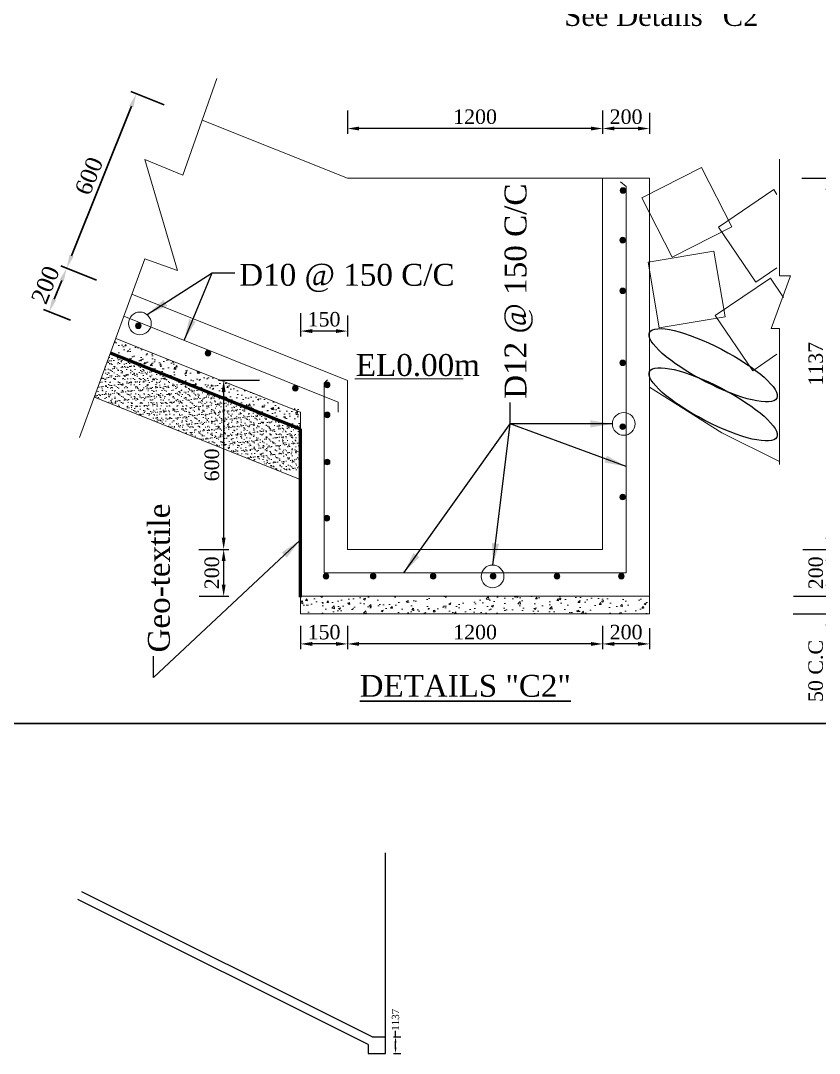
# Model space of a CAD drawing. Header units: metres. Extents: x -1354 to 3686, y -9962 to -7697.
# Drawn here: x 1505.1 to 1560.1, y -9069.9 to -8998.7 of the extents above; entities that cross this region are included whole.
import ezdxf

# ---------------------------------------------------------------- set-up
doc = ezdxf.new("R2010")
doc.units = ezdxf.units.M
doc.layers.add('Blocks', color=11, linetype='Continuous', lineweight=9)
doc.layers.add('LINE', color=7, linetype='Continuous')
doc.styles.get("Standard").update_dxf_attribs({"font": 'times.ttf'})
doc.dimstyles.get("Standard").update_dxf_attribs({"dimtxt": 0.5, "dimasz": 0.4075, "dimexe": 0.364, "dimexo": 0.219, "dimgap": 0.09, "dimtad": 0, "dimdec": 0, "dimlfac": 1000, "dimzin": 0, "dimdsep": 46, "dimtxsty": 'Standard', "dimcen": 0.09, "dimadec": 0, "dimazin": 0, "dimtfac": 1, "dimtdec": 0, "dimtofl": 0, "dimtmove": 0, "dimatfit": 3, "dimfxl": 1, "dimtolj": 1, "dimtzin": 0, "dimarcsym": 0})
pattern_1 = [(50, (1580.4114, -9414.1174), (1.09994, -0.0962322), [0.1150144, -1.265158]), (355, (1580.4114, -9414.1174), (-0.2127786, 1.1535045), [0.0920115, -1.0121265]), (100.451, (1580.5031, -9414.1254), (0.8871654, 1.057267), [0.097747, -1.0752184]), (46.1842, (1580.4114, -9413.8107), (1.6366397, -0.2538306), [0.1725216, -1.897737]), (96.6356, (1580.5478, -9413.8319), (1.433328, 1.493832), [0.146621, -1.6128276]), (351.184, (1580.4114, -9413.8107), (1.43333, 1.493829), [0.138017, -1.51819]), (21, (1580.56475, -9413.8874), (0.9153748, -0.617428), [0.1150144, -1.265158]), (326, (1580.5647, -9413.8874), (0.3731297, 1.112035), [0.0920115, -1.0121265]), (71.4514, (1580.641, -9413.9388), (1.288502, 0.4946093), [0.097747, -1.0752184]), (37.5, (1580.4114, -9414.1174), (0.01864744, 0.51050105), [0, -0.9998583, 0, -1.02746175, 0, -1.0159603]), (7.5, (1580.4114, -9414.1174), (0.4034237, 0.6048402), [0, -0.58580655, 0, -0.9768554, 0, -0.3872151]), (327.5, (1580.0694, -9414.1174), (0.8186282, -0.0345873), [0, -0.3833813, 0, -1.1961495, 0, -1.5871984]), (317.5, (1579.9161, -9414.1174), (0.8943299, 0.1535124), [0, -0.4983956, 0, -0.794366, 0, -1.1271409])]
pattern_2 = [(37.5, (1580.4114, -9414.1174), (-0.01380027, 0.42211892), [0, -0.332994, 0, -0.3724275, 0, -0.35599687]), (7.5, (1580.4114, -9414.1174), (0.3877138, 0.61826165), [0, -0.1796415, 0, -0.30013275, 0, -0.11501438]), (327.5, (1580.14193, -9414.1174), (0.68223092, 0.00123957), [0, -0.1095375, 0, -0.394335, 0, -0.51482625]), (317.5, (1580.14193, -9414.1174), (0.6585674, 0.1922765), [0, -0.05476875, 0, -0.2585085, 0, -0.29575125])]
pattern_3 = [(50, (1591.0761, -9539.3468), (1.4665866, -0.1283096), [0.1533525, -1.6868775]), (355, (1591.0761, -9539.3468), (-0.2837047, 1.538006), [0.122682, -1.349502]), (100.451, (1591.1983, -9539.3575), (1.182887, 1.4096893), [0.1303295, -1.4336245]), (46.1842, (1591.076, -9538.9378), (2.182186, -0.338441), [0.230029, -2.530316]), (96.6356, (1591.258, -9538.966), (1.911104, 1.991776), [0.195494, -2.150437]), (351.184, (1591.076, -9538.9378), (1.911107, 1.991772), [0.184023, -2.024253]), (21, (1591.2806, -9539.0401), (1.2204998, -0.8232374), [0.1533525, -1.6868775]), (326, (1591.2806, -9539.04), (0.4975063, 1.482713), [0.122682, -1.349502]), (71.4514, (1591.3823, -9539.1087), (1.7180028, 0.659479), [0.1303295, -1.4336245]), (37.5, (1591.0761, -9539.3468), (0.02486326, 0.68066806), [0, -1.3331444, 0, -1.369949, 0, -1.3546137]), (7.5, (1591.0761, -9539.3468), (0.5378983, 0.8064536), [0, -0.7810754, 0, -1.3024739, 0, -0.5162867]), (327.5, (1590.6201, -9539.3468), (1.0915043, -0.0461164), [0, -0.511175, 0, -1.594866, 0, -2.1162645]), (317.5, (1590.4156, -9539.3468), (1.19244, 0.2046833), [0, -0.6645275, 0, -1.0591546, 0, -1.5028545])]

# ---------------------------------------------------------------- blocks, each defined once
blk = doc.blocks.new('*D231')
at = {"layer": 'Blocks', "color": 0, "lineweight": -2, "ltscale": 0.5}
for p, q in [((1527.598, -9040.471), (1527.598, -9042.077)), ((1544.383, -9041.713), (1528.398, -9041.713)), ((1545.183, -9041.618), (1545.183, -9042.077))]:
    blk.add_line(p, q, dxfattribs=at)
at = {"layer": 'Blocks', "color": 0, "lineweight": -3, "ltscale": 0.5}
for points in [[(1528.398, -9041.58), (1528.398, -9041.847), (1527.598, -9041.713)], [(1544.383, -9041.58), (1544.383, -9041.847), (1545.183, -9041.713)]]:
    blk.add_solid(points, dxfattribs=at)
at = {"layer": 'Defpoints', "color": 0, "lineweight": -3, "ltscale": 0.5}
for p in [(1527.598, -9040.252), (1527.598, -9041.713), (1545.183, -9041.399)]:
    blk.add_point(p, dxfattribs=at)
at = {"layer": 'Blocks', "color": 0, "lineweight": 30, "ltscale": 0.5, "insert": (1536.39, -9040.905), "char_height": 1, "attachment_point": 5}
blk.add_mtext('\\A1;1200', dxfattribs=at)
blk = doc.blocks.new('*D232')
at = {"layer": 'Blocks', "color": 0, "lineweight": -2, "ltscale": 0.5}
for p, q in [((1545.183, -9040.471), (1545.183, -9042.077)), ((1548.417, -9040.635), (1548.417, -9042.077)), ((1547.617, -9041.713), (1545.983, -9041.713))]:
    blk.add_line(p, q, dxfattribs=at)
at = {"layer": 'Blocks', "color": 0, "lineweight": -3, "ltscale": 0.5}
for points in [[(1545.983, -9041.58), (1545.983, -9041.847), (1545.183, -9041.713)], [(1547.617, -9041.58), (1547.617, -9041.847), (1548.417, -9041.713)]]:
    blk.add_solid(points, dxfattribs=at)
at = {"layer": 'Defpoints', "color": 0, "lineweight": -3, "ltscale": 0.5}
for p in [(1545.183, -9040.252), (1548.417, -9040.416), (1545.183, -9041.713)]:
    blk.add_point(p, dxfattribs=at)
at = {"layer": 'Blocks', "color": 0, "lineweight": 30, "ltscale": 0.5, "insert": (1546.8, -9040.905), "char_height": 1, "attachment_point": 5}
blk.add_mtext('\\A1;200', dxfattribs=at)
blk = doc.blocks.new('*D233')
at = {"layer": 'Blocks', "color": 0, "lineweight": -2, "ltscale": 0.5}
for p, q in [((1524.363, -9040.471), (1524.363, -9042.077)), ((1527.598, -9040.635), (1527.598, -9042.077)), ((1526.798, -9041.713), (1525.163, -9041.713))]:
    blk.add_line(p, q, dxfattribs=at)
at = {"layer": 'Blocks', "color": 0, "lineweight": -3, "ltscale": 0.5}
for points in [[(1525.163, -9041.58), (1525.163, -9041.847), (1524.363, -9041.713)], [(1526.798, -9041.58), (1526.798, -9041.847), (1527.598, -9041.713)]]:
    blk.add_solid(points, dxfattribs=at)
at = {"layer": 'Defpoints', "color": 0, "lineweight": -3, "ltscale": 0.5}
for p in [(1524.363, -9040.252), (1527.598, -9040.416), (1524.363, -9041.713)]:
    blk.add_point(p, dxfattribs=at)
at = {"layer": 'Blocks', "color": 0, "lineweight": 30, "ltscale": 0.5, "insert": (1525.98, -9040.905), "char_height": 1, "attachment_point": 5}
blk.add_mtext('\\A1;150', dxfattribs=at)
blk = doc.blocks.new('*D234')
at = {"layer": 'Blocks', "color": 0, "lineweight": -2, "ltscale": 0.5}
for p, q in [((1517.35, -9035.195), (1519.427, -9035.195)), ((1519.063, -9035.995), (1519.063, -9037.629)), ((1517.379, -9038.429), (1519.427, -9038.429))]:
    blk.add_line(p, q, dxfattribs=at)
at = {"layer": 'Blocks', "color": 0, "lineweight": -3, "ltscale": 0.5}
for points in [[(1518.93, -9035.995), (1519.196, -9035.995), (1519.063, -9035.195)], [(1518.93, -9037.629), (1519.196, -9037.629), (1519.063, -9038.429)]]:
    blk.add_solid(points, dxfattribs=at)
at = {"layer": 'Defpoints', "color": 0, "lineweight": -3, "ltscale": 0.5}
for p in [(1517.131, -9035.195), (1517.16, -9038.429), (1519.063, -9038.429)]:
    blk.add_point(p, dxfattribs=at)
at = {"layer": 'Blocks', "color": 0, "lineweight": 30, "ltscale": 0.5, "insert": (1518.254, -9036.812), "char_height": 1, "attachment_point": 5, "rotation": 90}
blk.add_mtext('\\A1;200', dxfattribs=at)
blk = doc.blocks.new('*D235')
at = {"layer": 'Blocks', "color": 0, "lineweight": -2, "ltscale": 0.5}
for p, q in [((1521.532, -9023.551), (1518.699, -9023.551)), ((1519.063, -9024.351), (1519.063, -9034.395)), ((1517.35, -9035.195), (1519.427, -9035.195))]:
    blk.add_line(p, q, dxfattribs=at)
at = {"layer": 'Blocks', "color": 0, "lineweight": -3, "ltscale": 0.5}
for points in [[(1518.93, -9024.351), (1519.196, -9024.351), (1519.063, -9023.551)], [(1518.93, -9034.395), (1519.196, -9034.395), (1519.063, -9035.195)]]:
    blk.add_solid(points, dxfattribs=at)
at = {"layer": 'Defpoints', "color": 0, "lineweight": -3, "ltscale": 0.5}
for p in [(1521.751, -9023.551), (1517.131, -9035.195), (1519.063, -9035.195)]:
    blk.add_point(p, dxfattribs=at)
at = {"layer": 'Blocks', "color": 0, "lineweight": 30, "ltscale": 0.5, "insert": (1518.254, -9029.373), "char_height": 1, "attachment_point": 5, "rotation": 90}
blk.add_mtext('\\A1;600', dxfattribs=at)
blk = doc.blocks.new('*D236')
at = {"layer": 'Blocks', "color": 0, "lineweight": -2, "ltscale": 0.5}
for p, q in [((1527.598, -9004.942), (1527.598, -9006.549)), ((1544.383, -9006.185), (1528.398, -9006.185)), ((1545.183, -9006.09), (1545.183, -9006.549))]:
    blk.add_line(p, q, dxfattribs=at)
at = {"layer": 'Blocks', "color": 0, "lineweight": -3, "ltscale": 0.5}
for points in [[(1528.398, -9006.052), (1528.398, -9006.318), (1527.598, -9006.185)], [(1544.383, -9006.052), (1544.383, -9006.318), (1545.183, -9006.185)]]:
    blk.add_solid(points, dxfattribs=at)
at = {"layer": 'Defpoints', "color": 0, "lineweight": -3, "ltscale": 0.5}
for p in [(1527.598, -9004.723), (1527.598, -9006.185), (1545.183, -9005.871)]:
    blk.add_point(p, dxfattribs=at)
at = {"layer": 'Blocks', "color": 0, "lineweight": 30, "ltscale": 0.5, "insert": (1536.39, -9005.376), "char_height": 1, "attachment_point": 5}
blk.add_mtext('\\A1;1200', dxfattribs=at)
blk = doc.blocks.new('*D237')
at = {"layer": 'Blocks', "color": 0, "lineweight": -2, "ltscale": 0.5}
for p, q in [((1545.183, -9004.942), (1545.183, -9006.549)), ((1548.417, -9005.106), (1548.417, -9006.549)), ((1547.617, -9006.185), (1545.983, -9006.185))]:
    blk.add_line(p, q, dxfattribs=at)
at = {"layer": 'Blocks', "color": 0, "lineweight": -3, "ltscale": 0.5}
for points in [[(1545.983, -9006.052), (1545.983, -9006.318), (1545.183, -9006.185)], [(1547.617, -9006.052), (1547.617, -9006.318), (1548.417, -9006.185)]]:
    blk.add_solid(points, dxfattribs=at)
at = {"layer": 'Defpoints', "color": 0, "lineweight": -3, "ltscale": 0.5}
for p in [(1545.183, -9004.723), (1548.417, -9004.887), (1545.183, -9006.185)]:
    blk.add_point(p, dxfattribs=at)
at = {"layer": 'Blocks', "color": 0, "lineweight": 30, "ltscale": 0.5, "insert": (1546.8, -9005.376), "char_height": 1, "attachment_point": 5}
blk.add_mtext('\\A1;200', dxfattribs=at)
blk = doc.blocks.new('*D238')
at = {"layer": 'Blocks', "color": 0, "lineweight": -2, "ltscale": 0.5}
for p, q in [((1524.363, -9018.905), (1524.363, -9020.511)), ((1527.598, -9019.069), (1527.598, -9020.511)), ((1526.798, -9020.147), (1525.163, -9020.147))]:
    blk.add_line(p, q, dxfattribs=at)
at = {"layer": 'Blocks', "color": 0, "lineweight": -3, "ltscale": 0.5}
for points in [[(1525.163, -9020.014), (1525.163, -9020.281), (1524.363, -9020.147)], [(1526.798, -9020.014), (1526.798, -9020.281), (1527.598, -9020.147)]]:
    blk.add_solid(points, dxfattribs=at)
at = {"layer": 'Defpoints', "color": 0, "lineweight": -3, "ltscale": 0.5}
for p in [(1524.363, -9018.686), (1527.598, -9018.85), (1524.363, -9020.147)]:
    blk.add_point(p, dxfattribs=at)
at = {"layer": 'Blocks', "color": 0, "lineweight": 30, "ltscale": 0.5, "insert": (1525.98, -9019.339), "char_height": 1, "attachment_point": 5}
blk.add_mtext('\\A1;150', dxfattribs=at)
blk = doc.blocks.new('*D358')
at = {"layer": 'Blocks', "color": 0, "lineweight": -2, "ltscale": 0.5}
for p, q in [((1527.598, -9040.471), (1527.598, -9042.077)), ((1544.383, -9041.713), (1528.398, -9041.713)), ((1545.183, -9041.618), (1545.183, -9042.077))]:
    blk.add_line(p, q, dxfattribs=at)
at = {"layer": 'Blocks', "color": 0, "lineweight": -3, "ltscale": 0.5}
for points in [[(1528.398, -9041.58), (1528.398, -9041.847), (1527.598, -9041.713)], [(1544.383, -9041.58), (1544.383, -9041.847), (1545.183, -9041.713)]]:
    blk.add_solid(points, dxfattribs=at)
at = {"layer": 'Defpoints', "color": 0, "lineweight": -3, "ltscale": 0.5}
for p in [(1527.598, -9040.252), (1527.598, -9041.713), (1545.183, -9041.399)]:
    blk.add_point(p, dxfattribs=at)
at = {"layer": 'Blocks', "color": 0, "lineweight": 30, "ltscale": 0.5, "insert": (1536.39, -9040.905), "char_height": 1, "attachment_point": 5}
blk.add_mtext('\\A1;1200', dxfattribs=at)
blk = doc.blocks.new('*D359')
at = {"layer": 'Blocks', "color": 0, "lineweight": -2, "ltscale": 0.5}
for p, q in [((1545.183, -9040.471), (1545.183, -9042.077)), ((1548.417, -9040.635), (1548.417, -9042.077)), ((1547.617, -9041.713), (1545.983, -9041.713))]:
    blk.add_line(p, q, dxfattribs=at)
at = {"layer": 'Blocks', "color": 0, "lineweight": -3, "ltscale": 0.5}
for points in [[(1545.983, -9041.58), (1545.983, -9041.847), (1545.183, -9041.713)], [(1547.617, -9041.58), (1547.617, -9041.847), (1548.417, -9041.713)]]:
    blk.add_solid(points, dxfattribs=at)
at = {"layer": 'Defpoints', "color": 0, "lineweight": -3, "ltscale": 0.5}
for p in [(1545.183, -9040.252), (1548.417, -9040.416), (1545.183, -9041.713)]:
    blk.add_point(p, dxfattribs=at)
at = {"layer": 'Blocks', "color": 0, "lineweight": 30, "ltscale": 0.5, "insert": (1546.8, -9040.905), "char_height": 1, "attachment_point": 5}
blk.add_mtext('\\A1;200', dxfattribs=at)
blk = doc.blocks.new('*D360')
at = {"layer": 'Blocks', "color": 0, "lineweight": -2, "ltscale": 0.5}
for p, q in [((1524.363, -9040.471), (1524.363, -9042.077)), ((1527.598, -9040.635), (1527.598, -9042.077)), ((1526.798, -9041.713), (1525.163, -9041.713))]:
    blk.add_line(p, q, dxfattribs=at)
at = {"layer": 'Blocks', "color": 0, "lineweight": -3, "ltscale": 0.5}
for points in [[(1525.163, -9041.58), (1525.163, -9041.847), (1524.363, -9041.713)], [(1526.798, -9041.58), (1526.798, -9041.847), (1527.598, -9041.713)]]:
    blk.add_solid(points, dxfattribs=at)
at = {"layer": 'Defpoints', "color": 0, "lineweight": -3, "ltscale": 0.5}
for p in [(1524.363, -9040.252), (1527.598, -9040.416), (1524.363, -9041.713)]:
    blk.add_point(p, dxfattribs=at)
at = {"layer": 'Blocks', "color": 0, "lineweight": 30, "ltscale": 0.5, "insert": (1525.98, -9040.905), "char_height": 1, "attachment_point": 5}
blk.add_mtext('\\A1;150', dxfattribs=at)
blk = doc.blocks.new('*D361')
at = {"layer": 'Blocks', "color": 0, "lineweight": -2, "ltscale": 0.5}
for p, q in [((1517.35, -9035.195), (1519.427, -9035.195)), ((1519.063, -9035.995), (1519.063, -9037.629)), ((1517.379, -9038.429), (1519.427, -9038.429))]:
    blk.add_line(p, q, dxfattribs=at)
at = {"layer": 'Blocks', "color": 0, "lineweight": -3, "ltscale": 0.5}
for points in [[(1518.93, -9035.995), (1519.196, -9035.995), (1519.063, -9035.195)], [(1518.93, -9037.629), (1519.196, -9037.629), (1519.063, -9038.429)]]:
    blk.add_solid(points, dxfattribs=at)
at = {"layer": 'Defpoints', "color": 0, "lineweight": -3, "ltscale": 0.5}
for p in [(1517.131, -9035.195), (1517.16, -9038.429), (1519.063, -9038.429)]:
    blk.add_point(p, dxfattribs=at)
at = {"layer": 'Blocks', "color": 0, "lineweight": 30, "ltscale": 0.5, "insert": (1518.254, -9036.812), "char_height": 1, "attachment_point": 5, "rotation": 90}
blk.add_mtext('\\A1;200', dxfattribs=at)
blk = doc.blocks.new('*D362')
at = {"layer": 'Blocks', "color": 0, "lineweight": -2, "ltscale": 0.5}
for p, q in [((1521.532, -9023.551), (1518.699, -9023.551)), ((1519.063, -9024.351), (1519.063, -9034.395)), ((1517.35, -9035.195), (1519.427, -9035.195))]:
    blk.add_line(p, q, dxfattribs=at)
at = {"layer": 'Blocks', "color": 0, "lineweight": -3, "ltscale": 0.5}
for points in [[(1518.93, -9024.351), (1519.196, -9024.351), (1519.063, -9023.551)], [(1518.93, -9034.395), (1519.196, -9034.395), (1519.063, -9035.195)]]:
    blk.add_solid(points, dxfattribs=at)
at = {"layer": 'Defpoints', "color": 0, "lineweight": -3, "ltscale": 0.5}
for p in [(1521.751, -9023.551), (1517.131, -9035.195), (1519.063, -9035.195)]:
    blk.add_point(p, dxfattribs=at)
at = {"layer": 'Blocks', "color": 0, "lineweight": 30, "ltscale": 0.5, "insert": (1518.254, -9029.373), "char_height": 1, "attachment_point": 5, "rotation": 90}
blk.add_mtext('\\A1;600', dxfattribs=at)
blk = doc.blocks.new('*D363')
at = {"layer": 'Blocks', "color": 0, "lineweight": -2, "ltscale": 0.5}
for p, q in [((1527.598, -9004.942), (1527.598, -9006.549)), ((1544.383, -9006.185), (1528.398, -9006.185)), ((1545.183, -9006.09), (1545.183, -9006.549))]:
    blk.add_line(p, q, dxfattribs=at)
at = {"layer": 'Blocks', "color": 0, "lineweight": -3, "ltscale": 0.5}
for points in [[(1528.398, -9006.052), (1528.398, -9006.318), (1527.598, -9006.185)], [(1544.383, -9006.052), (1544.383, -9006.318), (1545.183, -9006.185)]]:
    blk.add_solid(points, dxfattribs=at)
at = {"layer": 'Defpoints', "color": 0, "lineweight": -3, "ltscale": 0.5}
for p in [(1527.598, -9004.723), (1527.598, -9006.185), (1545.183, -9005.871)]:
    blk.add_point(p, dxfattribs=at)
at = {"layer": 'Blocks', "color": 0, "lineweight": 30, "ltscale": 0.5, "insert": (1536.39, -9005.376), "char_height": 1, "attachment_point": 5}
blk.add_mtext('\\A1;1200', dxfattribs=at)
blk = doc.blocks.new('*D364')
at = {"layer": 'Blocks', "color": 0, "lineweight": -2, "ltscale": 0.5}
for p, q in [((1545.183, -9004.942), (1545.183, -9006.549)), ((1548.417, -9005.106), (1548.417, -9006.549)), ((1547.617, -9006.185), (1545.983, -9006.185))]:
    blk.add_line(p, q, dxfattribs=at)
at = {"layer": 'Blocks', "color": 0, "lineweight": -3, "ltscale": 0.5}
for points in [[(1545.983, -9006.052), (1545.983, -9006.318), (1545.183, -9006.185)], [(1547.617, -9006.052), (1547.617, -9006.318), (1548.417, -9006.185)]]:
    blk.add_solid(points, dxfattribs=at)
at = {"layer": 'Defpoints', "color": 0, "lineweight": -3, "ltscale": 0.5}
for p in [(1545.183, -9004.723), (1548.417, -9004.887), (1545.183, -9006.185)]:
    blk.add_point(p, dxfattribs=at)
at = {"layer": 'Blocks', "color": 0, "lineweight": 30, "ltscale": 0.5, "insert": (1546.8, -9005.376), "char_height": 1, "attachment_point": 5}
blk.add_mtext('\\A1;200', dxfattribs=at)
blk = doc.blocks.new('*D365')
at = {"layer": 'Blocks', "color": 0, "lineweight": -2, "ltscale": 0.5}
for p, q in [((1524.363, -9018.905), (1524.363, -9020.511)), ((1527.598, -9019.069), (1527.598, -9020.511)), ((1526.798, -9020.147), (1525.163, -9020.147))]:
    blk.add_line(p, q, dxfattribs=at)
at = {"layer": 'Blocks', "color": 0, "lineweight": -3, "ltscale": 0.5}
for points in [[(1525.163, -9020.014), (1525.163, -9020.281), (1524.363, -9020.147)], [(1526.798, -9020.014), (1526.798, -9020.281), (1527.598, -9020.147)]]:
    blk.add_solid(points, dxfattribs=at)
at = {"layer": 'Defpoints', "color": 0, "lineweight": -3, "ltscale": 0.5}
for p in [(1524.363, -9018.686), (1527.598, -9018.85), (1524.363, -9020.147)]:
    blk.add_point(p, dxfattribs=at)
at = {"layer": 'Blocks', "color": 0, "lineweight": 30, "ltscale": 0.5, "insert": (1525.98, -9019.339), "char_height": 1, "attachment_point": 5}
blk.add_mtext('\\A1;150', dxfattribs=at)
blk = doc.blocks.new('*D442')
at = {"color": 0, "lineweight": -2, "ltscale": 0.5}
for p, q in [((1530.908, -9068.799), (1530.908, -9068.391)), ((1530.758, -9068.799), (1531.272, -9068.799)), ((1530.908, -9069.528), (1530.908, -9069.206)), ((1530.758, -9069.936), (1531.272, -9069.936))]:
    blk.add_line(p, q, dxfattribs=at)
at = {"color": 0, "linetype": 'Continuous', "lineweight": -3, "ltscale": 0.5}
for points in [[(1530.84, -9069.206), (1530.975, -9069.206), (1530.908, -9068.799)], [(1530.84, -9069.528), (1530.975, -9069.528), (1530.908, -9069.936)]]:
    blk.add_solid(points, dxfattribs=at)
at = {"layer": 'Defpoints', "color": 0, "linetype": 'Continuous', "lineweight": -3, "ltscale": 0.5}
for p in [(1530.221, -9068.799), (1530.908, -9068.799), (1530.221, -9069.936)]:
    blk.add_point(p, dxfattribs=at)
at = {"color": 0, "linetype": 'Continuous', "lineweight": -3, "ltscale": 0.5, "insert": (1530.908, -9067.623), "char_height": 0.5, "attachment_point": 5, "rotation": 90}
blk.add_mtext('\\A1;1137', dxfattribs=at)
blk = doc.blocks.new('*D443')
at = {"layer": 'Blocks', "color": 0, "lineweight": -2, "ltscale": 0.5}
for p, q in [((1558.906, -9009.617), (1561.047, -9009.617)), ((1560.683, -9010.417), (1560.683, -9034.395)), ((1558.97, -9035.195), (1561.047, -9035.195))]:
    blk.add_line(p, q, dxfattribs=at)
at = {"layer": 'Blocks', "color": 0, "lineweight": -3, "ltscale": 0.5}
for points in [[(1560.55, -9010.417), (1560.817, -9010.417), (1560.683, -9009.617)], [(1560.55, -9034.395), (1560.817, -9034.395), (1560.683, -9035.195)]]:
    blk.add_solid(points, dxfattribs=at)
at = {"layer": 'Defpoints', "color": 0, "lineweight": -3, "ltscale": 0.5}
for p in [(1558.687, -9009.617), (1558.751, -9035.195), (1560.683, -9035.195)]:
    blk.add_point(p, dxfattribs=at)
at = {"layer": 'Blocks', "color": 0, "lineweight": 30, "ltscale": 0.5, "insert": (1559.873, -9022.406), "char_height": 1, "attachment_point": 5, "rotation": 90}
blk.add_mtext('\\A1;1137', dxfattribs=at)
blk = doc.blocks.new('*D444')
at = {"layer": 'Blocks', "color": 0, "lineweight": -2, "ltscale": 0.5}
for p, q in [((1558.97, -9035.195), (1561.047, -9035.195)), ((1560.683, -9035.995), (1560.683, -9037.629)), ((1558.999, -9038.429), (1561.047, -9038.429))]:
    blk.add_line(p, q, dxfattribs=at)
at = {"layer": 'Blocks', "color": 0, "lineweight": -3, "ltscale": 0.5}
for points in [[(1560.55, -9035.995), (1560.817, -9035.995), (1560.683, -9035.195)], [(1560.55, -9037.629), (1560.817, -9037.629), (1560.683, -9038.429)]]:
    blk.add_solid(points, dxfattribs=at)
at = {"layer": 'Defpoints', "color": 0, "lineweight": -3, "ltscale": 0.5}
for p in [(1558.751, -9035.195), (1558.78, -9038.429), (1560.683, -9038.429)]:
    blk.add_point(p, dxfattribs=at)
at = {"layer": 'Blocks', "color": 0, "lineweight": 30, "ltscale": 0.5, "insert": (1559.875, -9036.812), "char_height": 1, "attachment_point": 5, "rotation": 90}
blk.add_mtext('\\A1;200', dxfattribs=at)
blk = doc.blocks.new('*D445')
at = {"layer": 'Blocks', "color": 0, "lineweight": -2, "ltscale": 0.5}
for p, q in [((1560.683, -9037.629), (1560.683, -9036.829)), ((1558.326, -9038.429), (1561.047, -9038.429)), ((1558.32, -9039.646), (1561.047, -9039.646)), ((1560.683, -9040.446), (1560.683, -9045.909))]:
    blk.add_line(p, q, dxfattribs=at)
at = {"layer": 'Blocks', "color": 0, "lineweight": -3, "ltscale": 0.5}
for points in [[(1560.55, -9037.629), (1560.817, -9037.629), (1560.683, -9038.429)], [(1560.55, -9040.446), (1560.817, -9040.446), (1560.683, -9039.646)]]:
    blk.add_solid(points, dxfattribs=at)
at = {"layer": 'Defpoints', "color": 0, "lineweight": -3, "ltscale": 0.5}
for p in [(1558.107, -9038.429), (1558.101, -9039.646), (1560.683, -9039.646)]:
    blk.add_point(p, dxfattribs=at)
at = {"layer": 'Blocks', "color": 0, "lineweight": 30, "ltscale": 0.5, "insert": (1559.872, -9043.578), "char_height": 1, "attachment_point": 5, "rotation": 90}
blk.add_mtext('\\A1;50 C.C', dxfattribs=at)
blk = doc.blocks.new('*D446')
at = {"layer": 'Blocks', "color": 0, "lineweight": -2, "ltscale": 0.5}
for p, q in [((1560.683, -9037.629), (1560.683, -9036.829)), ((1558.326, -9038.429), (1561.047, -9038.429)), ((1558.32, -9039.646), (1561.047, -9039.646)), ((1560.683, -9040.446), (1560.683, -9045.909))]:
    blk.add_line(p, q, dxfattribs=at)
at = {"layer": 'Blocks', "color": 0, "lineweight": -3, "ltscale": 0.5}
for points in [[(1560.55, -9037.629), (1560.817, -9037.629), (1560.683, -9038.429)], [(1560.55, -9040.446), (1560.817, -9040.446), (1560.683, -9039.646)]]:
    blk.add_solid(points, dxfattribs=at)
at = {"layer": 'Defpoints', "color": 0, "lineweight": -3, "ltscale": 0.5}
for p in [(1558.107, -9038.429), (1558.101, -9039.646), (1560.683, -9039.646)]:
    blk.add_point(p, dxfattribs=at)
at = {"layer": 'Blocks', "color": 0, "lineweight": 30, "ltscale": 0.5, "insert": (1559.872, -9043.578), "char_height": 1, "attachment_point": 5, "rotation": 90}
blk.add_mtext('\\A1;50 C.C', dxfattribs=at)

msp = doc.modelspace()

# ---------------------------------------------------------------- hatches: boundary and pattern name
at = {"layer": 'Blocks', "lineweight": 13, "ltscale": 0.05}
for points in [[(1546.773389, -9010.457718, -1), (1546.387623, -9010.457718, -1)], [(1546.773389, -9010.457718, -1), (1546.387623, -9010.457718, -1)], [(1546.757915, -9013.876708, -1), (1546.372149, -9013.876708, -1)], [(1546.757915, -9013.876708, -1), (1546.372149, -9013.876708, -1)], [(1546.757915, -9017.371588, -1), (1546.372149, -9017.371588, -1)], [(1546.757915, -9017.371588, -1), (1546.372149, -9017.371588, -1)], [(1513.371284, -9019.783678, -1), (1512.985518, -9019.783678, -1)], [(1513.371284, -9019.783678, -1), (1512.985518, -9019.783678, -1)], [(1518.177184, -9021.675531, -1), (1517.791418, -9021.675531, -1)], [(1518.177184, -9021.675531, -1), (1517.791418, -9021.675531, -1)], [(1546.757915, -9022.338039, -1), (1546.372149, -9022.338039, -1)], [(1546.757915, -9022.338039, -1), (1546.372149, -9022.338039, -1)], [(1524.19046, -9024.08771, -1), (1523.804694, -9024.08771, -1)], [(1524.19046, -9024.08771, -1), (1523.804694, -9024.08771, -1)], [(1526.38923, -9023.856324, -1), (1526.003464, -9023.856324, -1)], [(1526.38923, -9023.856324, -1), (1526.003464, -9023.856324, -1)], [(1526.38923, -9025.926405, -1), (1526.003464, -9025.926405, -1)], [(1526.38923, -9025.926405, -1), (1526.003464, -9025.926405, -1)], [(1546.757915, -9026.737927, -1), (1546.372149, -9026.737927, -1)], [(1546.757915, -9026.737927, -1), (1546.372149, -9026.737927, -1)], [(1526.38923, -9029.178272, -1), (1526.003464, -9029.178272, -1)], [(1526.38923, -9029.178272, -1), (1526.003464, -9029.178272, -1)], [(1546.757915, -9031.589145, -1), (1546.372149, -9031.589145, -1)], [(1546.757915, -9031.589145, -1), (1546.372149, -9031.589145, -1)], [(1526.368641, -9033.047062, -1), (1525.982875, -9033.047062, -1)], [(1526.368641, -9033.047062, -1), (1525.982875, -9033.047062, -1)], [(1526.314343, -9037.046983, -1), (1525.928577, -9037.046983, -1)], [(1526.314343, -9037.046983, -1), (1525.928577, -9037.046983, -1)], [(1529.561027, -9037.046983, -1), (1529.175261, -9037.046983, -1)], [(1529.561027, -9037.046983, -1), (1529.175261, -9037.046983, -1)], [(1533.69367, -9037.046983, -1), (1533.307904, -9037.046983, -1)], [(1533.69367, -9037.046983, -1), (1533.307904, -9037.046983, -1)], [(1537.826708, -9037.046983, -1), (1537.440941, -9037.046983, -1)], [(1537.826708, -9037.046983, -1), (1537.440941, -9037.046983, -1)], [(1542.235919, -9037.046983, -1), (1541.850153, -9037.046983, -1)], [(1542.235919, -9037.046983, -1), (1541.850153, -9037.046983, -1)], [(1546.665718, -9037.046983, -1), (1546.279952, -9037.046983, -1)], [(1546.665718, -9037.046983, -1), (1546.279952, -9037.046983, -1)]]:
    msp.add_hatch(color=0, dxfattribs=at).paths.add_polyline_path(points)
at = {"layer": 'Blocks', "lineweight": 5, "ltscale": 0.05}
h = msp.add_hatch(dxfattribs=at)
h.set_pattern_fill('AR-CONC', color=0, scale=0.006037, style=0)
h.set_pattern_definition(pattern_1)
h.paths.add_polyline_path([(1511.630879, -9020.647981), (1511.260604, -9021.661047), (1523.532786, -9026.569919), (1524.363297, -9026.569919), (1524.363297, -9025.491794), (1523.740413, -9025.491794)])
h = msp.add_hatch(dxfattribs=at)
h.set_pattern_fill('AR-CONC', color=0, scale=0.006037, style=0)
h.set_pattern_definition(pattern_1)
h.paths.add_polyline_path([(1511.630879, -9020.647981), (1511.260604, -9021.661047), (1523.532786, -9026.569919), (1524.363297, -9026.569919), (1524.363297, -9025.491794), (1523.740413, -9025.491794)])
h = msp.add_hatch(dxfattribs=at)
h.set_pattern_fill('AR-SAND', color=0, scale=0.008625, style=0)
h.set_pattern_definition(pattern_2)
h.paths.add_polyline_path([(1511.260604, -9021.661047), (1510.149778, -9024.700245), (1522.909902, -9029.804294), (1524.363297, -9029.804294), (1524.363297, -9026.569919), (1523.532786, -9026.569919)])
h.paths.add_polyline_path([(1517.260541, -9030.220465), (1517.260541, -9027.231874), (1519.00544, -9027.231874), (1519.00544, -9030.220465)], flags=9)
h = msp.add_hatch(dxfattribs=at)
h.set_pattern_fill('AR-SAND', color=0, scale=0.008625, style=0)
h.set_pattern_definition(pattern_2)
h.paths.add_polyline_path([(1511.260604, -9021.661047), (1510.149778, -9024.700245), (1522.909902, -9029.804294), (1524.363297, -9029.804294), (1524.363297, -9026.569919), (1523.532786, -9026.569919)])
h.paths.add_polyline_path([(1517.260541, -9030.220465), (1517.260541, -9027.231874), (1519.00544, -9027.231874), (1519.00544, -9030.220465)], flags=9)
h = msp.add_hatch(dxfattribs=at)
h.set_pattern_fill('AR-CONC', color=0, scale=0.00805, style=0)
h.set_pattern_definition(pattern_3)
h.paths.add_polyline_path([(1524.363297, -9038.429294), (1524.363297, -9039.646186), (1548.417332, -9039.646186), (1548.417332, -9038.429294)])
h = msp.add_hatch(dxfattribs=at)
h.set_pattern_fill('AR-CONC', color=0, scale=0.00805, style=0)
h.set_pattern_definition(pattern_3)
h.paths.add_polyline_path([(1524.363297, -9038.429294), (1524.363297, -9039.646186), (1548.417332, -9039.646186), (1548.417332, -9038.429294)])

# ---------------------------------------------------------------- linework, layer by layer
at = {"color": 0, "linetype": 'Continuous', "lineweight": -3, "ltscale": 0.5}
for p, q in [((1530.220561, -9069.935598), (1530.220561, -9056.104314)), ((1529.288889, -9068.798942), (1509.288889, -9058.798942)), ((1529.020561, -9069.335598), (1509.020561, -9059.335598)), ((1529.288889, -9068.798942), (1530.220561, -9068.798942)), ((1529.020561, -9069.335598), (1529.020561, -9069.935598)), ((1529.020561, -9069.935598), (1530.220561, -9069.935598))]:
    msp.add_line(p, q, dxfattribs=at)
for centre in [(1552.798946, -9022.50788), (1552.798946, -9022.50788), (1552.798946, -9025.197599), (1552.798946, -9025.197599)]:
    msp.add_ellipse(centre, major_axis=(4.384762, -2.273212), ratio=0.252503121, dxfattribs=at)
at = {"layer": 'Blocks', "color": 0, "lineweight": 30, "ltscale": 0.5}
for p, q in [((1514.961269, -9004.562494), (1512.656839, -9003.640722)), ((1514.961269, -9004.562494), (1512.656839, -9003.640722)), ((1508.582312, -9014.954155), (1512.70382, -9004.650385)), ((1508.582312, -9014.954155), (1512.70382, -9004.650385)), ((1510.308294, -9016.635418), (1507.851972, -9015.652889)), ((1510.308294, -9016.635418), (1507.851972, -9015.652889)), ((1507.381095, -9017.957197), (1507.898953, -9016.662552)), ((1507.381095, -9017.957197), (1507.898953, -9016.662552)), ((1508.499713, -9019.395514), (1506.650755, -9018.655931)), ((1508.499713, -9019.395514), (1506.650755, -9018.655931))]:
    msp.add_line(p, q, dxfattribs=at)
at = {"layer": 'Blocks', "color": 0, "lineweight": 13, "ltscale": 0.05}
for p, q in [((1527.597672, -9009.617055), (1517.584117, -9005.611634)), ((1527.597672, -9009.617055), (1517.584117, -9005.611634)), ((1545.182957, -9009.617055), (1527.597672, -9009.617055)), ((1545.182957, -9009.617055), (1527.597672, -9009.617055)), ((1545.182957, -9009.617055), (1548.417332, -9009.617055)), ((1545.182957, -9009.617055), (1545.182957, -9035.194919)), ((1545.182957, -9009.617055), (1548.417332, -9009.617055)), ((1545.182957, -9009.617055), (1545.182957, -9035.194919)), ((1546.800145, -9010.186617), (1546.408888, -9009.864578)), ((1546.800145, -9010.186617), (1546.408888, -9009.864578)), ((1548.417332, -9009.617055), (1548.417332, -9038.429294)), ((1548.417332, -9009.617055), (1548.417332, -9038.429294)), ((1546.800145, -9010.186617), (1546.800145, -9036.812107)), ((1546.800145, -9010.186617), (1546.800145, -9036.812107)), ((1527.597672, -9023.551169), (1512.741706, -9017.608783)), ((1527.597672, -9023.551169), (1512.741706, -9017.608783)), ((1526.953186, -9025.038566), (1512.1852, -9019.131372)), ((1526.953186, -9025.038566), (1512.1852, -9019.131372)), ((1524.363297, -9025.740948), (1511.630879, -9020.647981)), ((1524.363297, -9025.740948), (1511.630879, -9020.647981)), ((1525.980485, -9023.729221), (1526.214746, -9023.516196)), ((1525.980485, -9023.729221), (1526.214746, -9023.516196)), ((1527.597672, -9023.551169), (1527.597672, -9035.194919)), ((1527.597672, -9023.551169), (1527.597672, -9035.194919)), ((1528.095115, -9023.449946), (1535.572533, -9023.449946)), ((1528.095115, -9023.449946), (1535.572533, -9023.449946)), ((1525.980485, -9023.729221), (1525.980485, -9036.812107)), ((1525.980485, -9023.729221), (1525.980485, -9036.812107)), ((1548.417332, -9024.023175), (1553.406609, -9027.161738)), ((1548.417332, -9024.023175), (1553.406609, -9027.161738)), ((1524.335256, -9030.374436), (1510.149778, -9024.700245)), ((1524.335256, -9030.374436), (1510.149778, -9024.700245)), ((1526.953186, -9025.038566), (1526.953186, -9025.731986)), ((1526.953186, -9025.038566), (1526.953186, -9025.731986)), ((1524.363297, -9026.569919), (1524.363297, -9025.740948)), ((1524.363297, -9026.569919), (1524.363297, -9025.740948)), ((1524.363297, -9026.569919), (1524.363297, -9038.429294)), ((1524.363297, -9026.569919), (1524.363297, -9038.429294)), ((1553.406609, -9027.161738), (1557.373325, -9029.142686)), ((1553.406609, -9027.161738), (1557.373325, -9029.142686)), ((1527.597672, -9035.194919), (1545.182957, -9035.194919)), ((1527.597672, -9035.194919), (1545.182957, -9035.194919)), ((1546.800145, -9036.812107), (1525.980485, -9036.812107)), ((1546.800145, -9036.812107), (1525.980485, -9036.812107)), ((1524.363297, -9038.429294), (1548.417332, -9038.429294)), ((1524.363297, -9038.429294), (1524.363297, -9039.646186)), ((1524.363297, -9038.429294), (1548.417332, -9038.429294)), ((1524.363297, -9038.429294), (1524.363297, -9039.646186)), ((1548.417332, -9038.429294), (1548.417332, -9039.646186)), ((1548.417332, -9038.429294), (1548.417332, -9039.646186)), ((1524.363297, -9039.646186), (1548.417332, -9039.646186)), ((1524.363297, -9039.646186), (1548.417332, -9039.646186))]:
    msp.add_line(p, q, dxfattribs=at)
at = {"layer": 'Blocks', "color": 0, "lineweight": 60, "ltscale": 0.05}
for p, q in [((1524.363297, -9026.902124), (1511.260604, -9021.661047)), ((1524.363297, -9026.902124), (1511.260604, -9021.661047)), ((1524.335256, -9026.890908), (1524.335256, -9038.481801)), ((1524.335256, -9026.890908), (1524.335256, -9038.481801))]:
    msp.add_line(p, q, dxfattribs=at)
at = {"layer": 'Blocks', "color": 0, "lineweight": 13, "ltscale": 0.05}
for points in [[(1518.595998, -9002.735881), (1516.251928, -9009.3977), (1513.637061, -9008.317478), (1515.891302, -9015.969387), (1513.637061, -9015.159108), (1509.129235, -9027.492428)], [(1518.595998, -9002.735881), (1516.251928, -9009.3977), (1513.637061, -9008.317478), (1515.891302, -9015.969387), (1513.637061, -9015.159108), (1509.129235, -9027.492428)], [(1557.373325, -9008.287995), (1557.373325, -9016.332126), (1558.140509, -9016.332126), (1556.786653, -9019.980259), (1557.373325, -9019.980259), (1557.373325, -9029.346378)], [(1557.373325, -9008.287995), (1557.373325, -9016.332126), (1558.140509, -9016.332126), (1556.786653, -9019.980259), (1557.373325, -9019.980259), (1557.373325, -9029.346378)], [(1557.199604, -9010.727491), (1556.975561, -9010.39637), (1553.165721, -9012.974183), (1555.743534, -9016.784023), (1557.199604, -9015.798817)], [(1557.199604, -9010.727491), (1556.975561, -9010.39637), (1553.165721, -9012.974183), (1555.743534, -9016.784023), (1557.199604, -9015.798817)], [(1557.654576, -9017.824243), (1556.755519, -9016.495496), (1552.945679, -9019.073308), (1555.523492, -9022.883148), (1557.199604, -9021.749058)], [(1557.654576, -9017.824243), (1556.755519, -9016.495496), (1552.945679, -9019.073308), (1555.523492, -9022.883148), (1557.199604, -9021.749058)]]:
    msp.add_lwpolyline(points, dxfattribs=at)
for points in [[(1549.980176, -9015.054159), (1554.078171, -9012.964556), (1551.988568, -9008.866562), (1547.890573, -9010.956165)], [(1549.980176, -9015.054159), (1554.078171, -9012.964556), (1551.988568, -9008.866562), (1547.890573, -9010.956165)], [(1549.080973, -9019.932496), (1553.617553, -9019.171287), (1552.856344, -9014.634706), (1548.319764, -9015.395915)], [(1549.080973, -9019.932496), (1553.617553, -9019.171287), (1552.856344, -9014.634706), (1548.319764, -9015.395915)]]:
    msp.add_lwpolyline(points, close=True, dxfattribs=at)
for centre, radius in [((1546.580506, -9010.457718), 0.192883), ((1546.580506, -9010.457718), 0.192883), ((1546.565032, -9013.876708), 0.192883), ((1546.565032, -9013.876708), 0.192883), ((1546.565032, -9017.371588), 0.192883), ((1546.565032, -9017.371588), 0.192883), ((1513.287501, -9019.624615), 0.786008), ((1513.287501, -9019.624615), 0.786008), ((1513.178401, -9019.783678), 0.192883), ((1513.178401, -9019.783678), 0.192883), ((1517.984301, -9021.675531), 0.192883), ((1517.984301, -9021.675531), 0.192883), ((1546.565032, -9022.338039), 0.192883), ((1546.565032, -9022.338039), 0.192883), ((1523.997577, -9024.08771), 0.192883), ((1523.997577, -9024.08771), 0.192883), ((1526.196347, -9023.856324), 0.192883), ((1526.196347, -9023.856324), 0.192883), ((1526.196347, -9025.926405), 0.192883), ((1526.196347, -9025.926405), 0.192883), ((1546.637762, -9026.54383), 0.786008), ((1546.637762, -9026.54383), 0.786008), ((1546.565032, -9026.737927), 0.192883), ((1546.565032, -9026.737927), 0.192883), ((1526.196347, -9029.178272), 0.192883), ((1526.196347, -9029.178272), 0.192883), ((1546.565032, -9031.589145), 0.192883), ((1546.565032, -9031.589145), 0.192883), ((1526.175758, -9033.047062), 0.192883), ((1526.175758, -9033.047062), 0.192883), ((1537.593048, -9037.06051), 0.786008), ((1537.593048, -9037.06051), 0.786008), ((1526.12146, -9037.046983), 0.192883), ((1526.12146, -9037.046983), 0.192883), ((1529.368144, -9037.046983), 0.192883), ((1529.368144, -9037.046983), 0.192883), ((1533.500787, -9037.046983), 0.192883), ((1533.500787, -9037.046983), 0.192883), ((1537.633825, -9037.046983), 0.192883), ((1537.633825, -9037.046983), 0.192883), ((1542.043036, -9037.046983), 0.192883), ((1542.043036, -9037.046983), 0.192883), ((1546.472835, -9037.046983), 0.192883), ((1546.472835, -9037.046983), 0.192883)]:
    msp.add_circle(centre, radius, dxfattribs=at)
at = {"layer": 'Blocks', "color": 0, "lineweight": 13, "ltscale": 0.5}
for points in [[(1512.561454, -9004.593438), (1512.846186, -9004.707331), (1513.045499, -9003.796186)], [(1512.561454, -9004.593438), (1512.846186, -9004.707331), (1513.045499, -9003.796186)], [(1508.439945, -9014.897208), (1508.724678, -9015.011102), (1508.240632, -9015.808354)], [(1508.439945, -9014.897208), (1508.724678, -9015.011102), (1508.240632, -9015.808354)], [(1507.756587, -9016.605606), (1508.041319, -9016.719499), (1508.240632, -9015.808354)], [(1507.756587, -9016.605606), (1508.041319, -9016.719499), (1508.240632, -9015.808354)], [(1507.238729, -9017.90025), (1507.523462, -9018.014143), (1507.039416, -9018.811395)], [(1507.238729, -9017.90025), (1507.523462, -9018.014143), (1507.039416, -9018.811395)]]:
    msp.add_solid(points, dxfattribs=at)
at = {"layer": 'LINE', "color": 1, "linetype": 'ByBlock', "lineweight": 30, "ltscale": 0.5}
msp.add_lwpolyline([(1433.035803, -9047.188804), (1433.035803, -8911.588288), (1624.794109, -8911.588288), (1624.794109, -9047.188804), (1433.035803, -9047.188804)], close=True, dxfattribs=at)
msp.add_lwpolyline([(1433.035803, -9047.188804), (1433.035803, -8911.588288), (1624.794109, -8911.588288), (1624.794109, -9047.188804), (1433.035803, -9047.188804)], close=True, dxfattribs=at)

# ---------------------------------------------------------------- texts
at = {"color": 0, "linetype": 'ByBlock', "lineweight": 30, "ltscale": 0.5, "attachment_point": 1}
for s, insert, char_height, width in [('See Details "C2"', (1542.542496, -8997.717582), 1.39465363, 72.91423283), ('See Details "C2"', (1542.542496, -8997.717582), 1.39465363, 72.91423283), ('D10 @ 150 C/C', (1520.136359, -9015.512878), 1.51040988, 91.1268782), ('D10 @ 150 C/C', (1520.136359, -9015.512878), 1.51040988, 91.1268782), ('EL0.00m', (1528.171767, -9021.731853), 1.5104099, 91.1268782), ('{\\LDETAILS "C2"}', (1528.437662, -9043.847761), 1.50622592, 66.12756405), ('{\\LDETAILS "C2"}', (1528.437662, -9043.847761), 1.50622592, 66.12756405)]:
    msp.add_mtext(s, dxfattribs=dict(at, insert=insert, char_height=char_height, width=width))
at = {"color": 0, "linetype": 'ByBlock', "lineweight": 30, "ltscale": 0.5, "char_height": 1.51040988, "width": 91.1268782, "attachment_point": 1, "rotation": 90}
for s, insert in [('D12 @ 150 C/C', (1538.423488, -9024.820294)), ('D12 @ 150 C/C', (1538.423488, -9024.820294)), ('Geo-textile', (1513.843463, -9042.30088)), ('Geo-textile', (1513.843463, -9042.30088))]:
    msp.add_mtext(s, dxfattribs=dict(at, insert=insert))
at = {"layer": 'Blocks', "color": 0, "lineweight": 30, "ltscale": 0.5, "char_height": 1.15, "attachment_point": 5, "rotation": 68.19859051}
for s, insert in [('\\A1;600', (1509.779629, -9009.456895)), ('\\A1;600', (1509.779629, -9009.456895)), ('\\A1;200', (1506.776588, -9016.9645)), ('\\A1;200', (1506.776588, -9016.9645))]:
    msp.add_mtext(s, dxfattribs=dict(at, insert=insert))

# ---------------------------------------------------------------- dimensions: what is measured, and where the dimension line sits
at = {"color": 0, "linetype": 'Continuous', "lineweight": -3, "ltscale": 0.5}
dim = msp.add_linear_dim(base=(1530.907525, -9068.798942), p1=(1530.220561, -9069.935598), p2=(1530.220561, -9068.798942), angle=90, dimstyle='Standard', override={"dimfxl": 0.15, "dimfxlon": 1}, dxfattribs=at)
dim.commit()
dim.dimension.update_dxf_attribs({"geometry": '*D442', "text_midpoint": (1530.907525, -9067.622819)})
at = {"layer": 'Blocks', "color": 0, "lineweight": 30, "ltscale": 0.5}
for base, p1, p2, text, picture, middle in [((1527.597672, -9006.184889), (1545.182957, -9005.870939), (1527.597672, -9004.723247), '1200', '*D236', (1536.390315, -9006.184889)), ((1527.597672, -9006.184889), (1545.182957, -9005.870939), (1527.597672, -9004.723247), '1200', '*D363', (1536.390315, -9006.184889)), ((1545.182957, -9006.184889), (1548.417332, -9004.887401), (1545.182957, -9004.723247), '200', '*D237', (1546.800145, -9006.184889)), ((1545.182957, -9006.184889), (1548.417332, -9004.887401), (1545.182957, -9004.723247), '200', '*D364', (1546.800145, -9006.184889)), ((1524.363297, -9020.147465), (1527.597672, -9018.849977), (1524.363297, -9018.685823), '150', '*D238', (1525.980485, -9020.147465)), ((1524.363297, -9020.147465), (1527.597672, -9018.849977), (1524.363297, -9018.685823), '150', '*D365', (1525.980485, -9020.147465)), ((1524.363297, -9041.713189), (1527.597672, -9040.415702), (1524.363297, -9040.251547), '150', '*D233', (1525.980485, -9041.713189)), ((1524.363297, -9041.713189), (1527.597672, -9040.415702), (1524.363297, -9040.251547), '150', '*D360', (1525.980485, -9041.713189)), ((1527.597672, -9041.713189), (1545.182957, -9041.399239), (1527.597672, -9040.251547), '1200', '*D231', (1536.390315, -9041.713189)), ((1527.597672, -9041.713189), (1545.182957, -9041.399239), (1527.597672, -9040.251547), '1200', '*D358', (1536.390315, -9041.713189)), ((1545.182957, -9041.713189), (1548.417332, -9040.415702), (1545.182957, -9040.251547), '200', '*D232', (1546.800145, -9041.713189)), ((1545.182957, -9041.713189), (1548.417332, -9040.415702), (1545.182957, -9040.251547), '200', '*D359', (1546.800145, -9041.713189))]:
    dim = msp.add_linear_dim(base=base, p1=p1, p2=p2, angle=180, text=text, dimstyle='Standard', override={"dimtxt": 1, "dimasz": 0.8, "dimgap": 0.3, "dimtad": 1, "dimdec": 2, "dimlfac": 1, "dimpost": ' m', "dimtdec": 2, "dimfxl": 0.12}, dxfattribs=at)
    dim.commit()
    dim.dimension.update_dxf_attribs({"geometry": picture, "text_midpoint": middle, "dimtype": 160})
for base, p1, p2, text, picture, middle in [((1560.683325, -9035.194919), (1558.686637, -9009.617055), (1558.751007, -9035.194919), '1137', '*D443', (1559.873231, -9022.405987)), ((1519.06294, -9035.194919), (1521.750734, -9023.551169), (1517.130622, -9035.194919), '600', '*D235', (1518.254289, -9029.373044)), ((1519.06294, -9035.194919), (1521.750734, -9023.551169), (1517.130622, -9035.194919), '600', '*D362', (1518.254289, -9029.373044)), ((1519.06294, -9038.429294), (1517.130622, -9035.194919), (1517.159753, -9038.429294), '200', '*D234', (1518.254289, -9036.812107)), ((1519.06294, -9038.429294), (1517.130622, -9035.194919), (1517.159753, -9038.429294), '200', '*D361', (1518.254289, -9036.812107)), ((1560.683325, -9038.429294), (1558.751007, -9035.194919), (1558.780137, -9038.429294), '200', '*D444', (1559.874673, -9036.812107)), ((1560.683325, -9039.646186), (1558.106901, -9038.429294), (1558.101438, -9039.646186), '50 C.C', '*D445', (1559.87215, -9043.577548)), ((1560.683325, -9039.646186), (1558.106901, -9038.429294), (1558.101438, -9039.646186), '50 C.C', '*D446', (1559.87215, -9043.577548))]:
    dim = msp.add_linear_dim(base=base, p1=p1, p2=p2, angle=90, text=text, dimstyle='Standard', override={"dimtxt": 1, "dimasz": 0.8, "dimgap": 0.3, "dimtad": 1, "dimdec": 2, "dimlfac": 1, "dimpost": ' m', "dimtdec": 2, "dimfxl": 0.12}, dxfattribs=at)
    dim.commit()
    dim.dimension.update_dxf_attribs({"geometry": picture, "text_midpoint": middle})

# ---------------------------------------------------------------- leaders
for points in [[(1513.78253, -9019.014078), (1518.263118, -9016.129211), (1519.045293, -9016.130822)], [(1513.78253, -9019.014078), (1518.263118, -9016.129211), (1519.045293, -9016.130822)], [(1516.338925, -9020.792862), (1518.263118, -9016.129211), (1519.827468, -9016.132433)], [(1516.338925, -9020.792862), (1518.263118, -9016.129211), (1519.827468, -9016.132433)], [(1531.475952, -9036.812107), (1538.807698, -9026.54383), (1538.807698, -9025.519277)], [(1531.475952, -9036.812107), (1538.807698, -9026.54383), (1538.807698, -9025.519277)], [(1537.620569, -9036.274984), (1538.807698, -9026.54383), (1538.807698, -9025.334508)], [(1537.620569, -9036.274984), (1538.807698, -9026.54383), (1538.807698, -9025.334508)], [(1545.845656, -9026.54383), (1538.807698, -9026.54383), (1538.807698, -9025.075567)], [(1545.845656, -9026.54383), (1538.807698, -9026.54383), (1538.807698, -9025.075567)], [(1546.800145, -9029.486174), (1538.807698, -9026.54383), (1538.807698, -9025.809699)], [(1546.800145, -9029.486174), (1538.807698, -9026.54383), (1538.807698, -9025.809699)], [(1524.335256, -9034.558273), (1514.227672, -9044.024417), (1514.227672, -9042.556153)], [(1524.335256, -9034.558273), (1514.227672, -9044.024417), (1514.227672, -9042.556153)]]:
    msp.add_leader(points, dimstyle='Standard', override={"dimtxt": 1.5, "dimasz": 1.5, "dimdec": 2, "dimlfac": 1, "dimpost": ' m', "dimtdec": 2, "dimfxl": 0.12}, dxfattribs=at)

doc.saveas('drawing.dxf')
